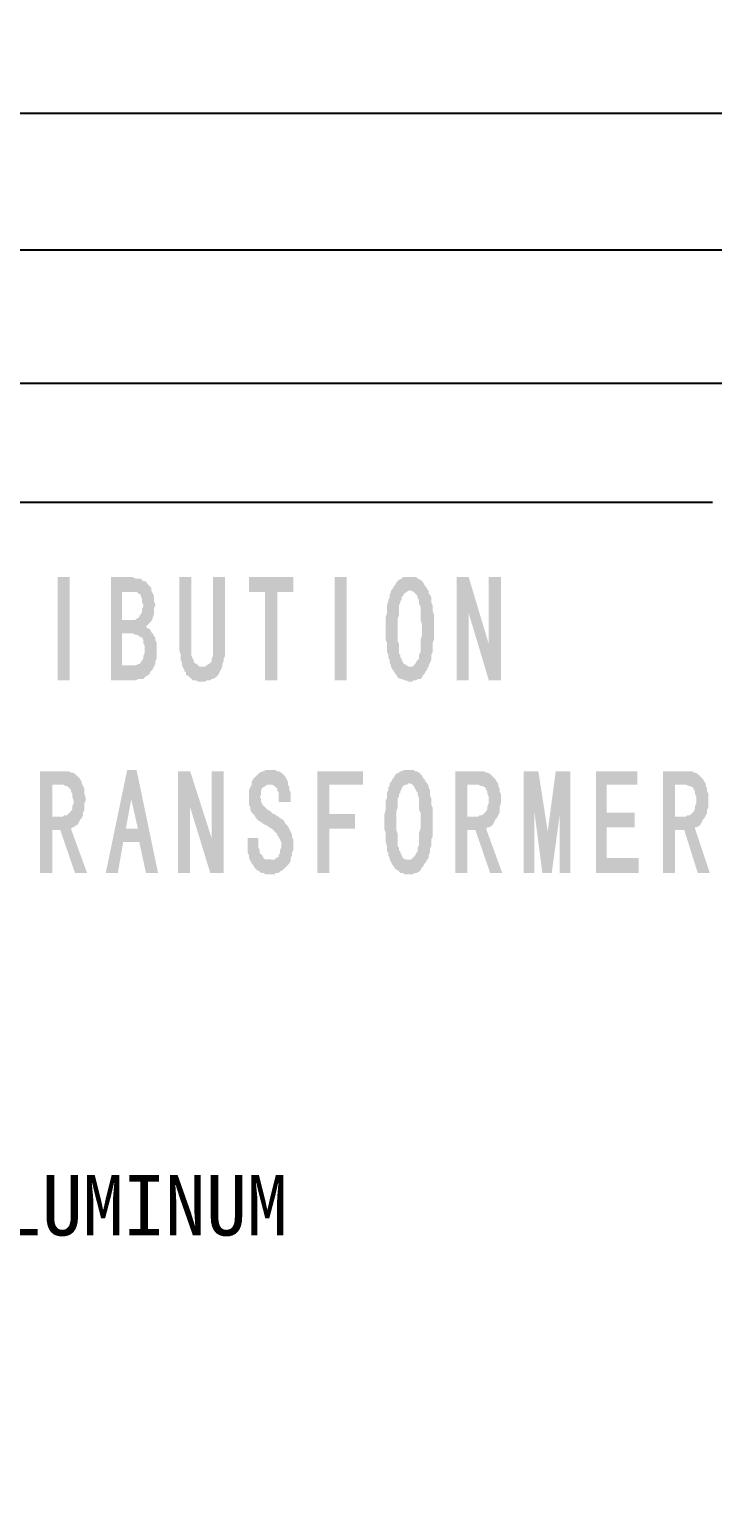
# Model space of a CAD drawing. Header units: millimetres. Extents: x 226184 to 236274, y -181921 to -175474.
# Drawn here: x 236204.3 to 236232.9, y -181284.4 to -181222.7 of the extents above; entities that cross this region are included whole.
import ezdxf

# ---------------------------------------------------------------- set-up
doc = ezdxf.new("R2010")
doc.units = ezdxf.units.MM
doc.header["$LTSCALE"] = 13
doc.layers.add('2', color=3, linetype='Continuous')
doc.layers.add('PDF_Geometry', color=7, linetype='Continuous')
doc.styles.add('PDF FangSong', font='simfang.ttf')
doc.styles.get("Standard").update_dxf_attribs({"font": 'gbenor.shx', "bigfont": 'gbcbig.shx'})
doc.dimstyles.new('ISO-25', dxfattribs={"dimtxt": 2.5, "dimasz": 2.5, "dimexe": 1.25, "dimexo": 0.625, "dimtad": 1, "dimtxsty": 'Standard', "dimcen": 2.5, "dimadec": 0, "dimazin": 0, "dimtfac": 1, "dimtmove": 0, "dimatfit": 3, "dimfxl": 1, "dimarcsym": 0})

# ---------------------------------------------------------------- blocks, each defined once
blk = doc.blocks.new('*D215')
at = {"layer": '2', "color": 0, "linetype": 'Continuous', "lineweight": -2}
for p, q in [((236099.901, -181239.328), (236099.901, -181230.697)), ((236239.869, -181239.328), (236239.869, -181230.697)), ((236102.401, -181231.947), (236237.369, -181231.947))]:
    blk.add_line(p, q, dxfattribs=at)
at = {"layer": '2', "color": 0, "linetype": 'Continuous'}
for points in [[(236102.401, -181231.531), (236102.401, -181232.364), (236099.901, -181231.947)], [(236237.369, -181231.531), (236237.369, -181232.364), (236239.869, -181231.947)]]:
    blk.add_solid(points, dxfattribs=at)
at = {"layer": 'Defpoints', "color": 0, "linetype": 'Continuous'}
for p in [(236239.869, -181231.947), (236099.901, -181239.953), (236239.869, -181239.953)]:
    blk.add_point(p, dxfattribs=at)
at = {"layer": '2', "color": 0, "linetype": 'Continuous', "insert": (236169.885, -181230.072), "char_height": 2.5, "attachment_point": 5}
blk.add_mtext('140', dxfattribs=at)
blk = doc.blocks.new('*D216')
at = {"layer": '2', "color": 0, "linetype": 'Continuous', "lineweight": -2}
for p, q in [((236094.902, -181236.913), (236094.902, -181224.957)), ((236244.924, -181236.913), (236244.924, -181224.957)), ((236097.402, -181226.207), (236242.424, -181226.207))]:
    blk.add_line(p, q, dxfattribs=at)
at = {"layer": '2', "color": 0, "linetype": 'Continuous'}
for points in [[(236097.402, -181225.791), (236097.402, -181226.624), (236094.902, -181226.207)], [(236242.424, -181225.791), (236242.424, -181226.624), (236244.924, -181226.207)]]:
    blk.add_solid(points, dxfattribs=at)
at = {"layer": 'Defpoints', "color": 0, "linetype": 'Continuous'}
for p in [(236244.924, -181226.207), (236094.902, -181237.538), (236244.924, -181237.538)]:
    blk.add_point(p, dxfattribs=at)
at = {"layer": '2', "color": 0, "linetype": 'Continuous', "insert": (236169.913, -181224.332), "char_height": 2.5, "attachment_point": 5}
blk.add_mtext('150', dxfattribs=at)

msp = doc.modelspace()

# ---------------------------------------------------------------- hatches: boundary and pattern name
at = {"layer": '2', "linetype": 'Continuous', "transparency": 33554559}
for points in [[(236205.944, -181250.007), (236205.438, -181250.007), (236205.438, -181245.682), (236205.944, -181245.682)], [(236208.584, -181245.682), (236207.685, -181245.682), (236207.685, -181250.007), (236208.584, -181250.007), (236208.64, -181250.007), (236208.752, -181250.007), (236208.808, -181249.951), (236208.921, -181249.951), (236209.033, -181249.951), (236209.089, -181249.895), (236209.145, -181249.839), (236209.258, -181249.783), (236209.314, -181249.726), (236209.314, -181249.67), (236209.37, -181249.614), (236209.426, -181249.558), (236209.482, -181249.446), (236208.134, -181249.389), (236208.134, -181248.041), (236208.584, -181248.041), (236209.426, -181248.041), (236209.37, -181247.985), (236209.314, -181247.873), (236209.202, -181247.817), (236209.145, -181247.761), (236209.089, -181247.761), (236209.145, -181247.761), (236209.202, -181247.704), (236209.258, -181247.648), (236209.37, -181247.536), (236208.134, -181247.48), (236208.134, -181246.3), (236208.64, -181246.3), (236209.37, -181246.244), (236209.37, -181246.132), (236209.314, -181246.076), (236209.258, -181246.019), (236209.202, -181245.963), (236209.145, -181245.851), (236209.033, -181245.851), (236208.977, -181245.795), (236208.921, -181245.739), (236208.808, -181245.739), (236208.696, -181245.739)], [(236209.37, -181246.244), (236208.64, -181246.3), (236208.752, -181246.3), (236208.808, -181246.356), (236208.921, -181246.413), (236208.921, -181246.469), (236208.977, -181246.581), (236208.977, -181246.693), (236209.033, -181246.862), (236209.033, -181246.918), (236208.977, -181247.03), (236208.977, -181247.143), (236208.921, -181247.255), (236208.865, -181247.311), (236208.865, -181247.367), (236208.752, -181247.424), (236208.696, -181247.48), (236208.584, -181247.48), (236208.134, -181247.48), (236209.37, -181247.536), (236209.426, -181247.424), (236209.426, -181247.367), (236209.482, -181247.255), (236209.482, -181247.143), (236209.482, -181246.974), (236209.539, -181246.862), (236209.539, -181246.806), (236209.482, -181246.693), (236209.482, -181246.581), (236209.482, -181246.469), (236209.426, -181246.356)], [(236211.055, -181245.682), (236210.55, -181245.682), (236210.55, -181248.715), (236210.55, -181248.772), (236210.606, -181248.94), (236210.606, -181249.052), (236210.606, -181249.165), (236210.662, -181249.277), (236210.662, -181249.389), (236210.718, -181249.502), (236210.774, -181249.614), (236210.774, -181249.67), (236210.83, -181249.67), (236210.83, -181249.783), (236210.943, -181249.839), (236210.999, -181249.895), (236211.055, -181249.951), (236211.111, -181250.007), (236211.224, -181250.007), (236211.336, -181250.063), (236211.392, -181250.063), (236211.504, -181250.063), (236211.617, -181250.063), (236211.729, -181250.007), (236211.841, -181250.007), (236211.898, -181249.951), (236211.954, -181249.951), (236212.066, -181249.895), (236212.122, -181249.839), (236212.178, -181249.783), (236212.235, -181249.67), (236212.291, -181249.558), (236212.347, -181249.446), (236211.504, -181249.446), (236211.392, -181249.446), (236211.336, -181249.389), (236211.28, -181249.333), (236211.167, -181249.277), (236211.167, -181249.221), (236211.111, -181249.109), (236211.055, -181248.996), (236211.055, -181248.884), (236211.055, -181248.715)], [(236212.459, -181245.682), (236211.954, -181245.682), (236211.954, -181248.715), (236211.954, -181248.884), (236211.954, -181248.996), (236211.898, -181249.109), (236211.898, -181249.221), (236211.841, -181249.277), (236211.785, -181249.333), (236211.673, -181249.389), (236211.617, -181249.446), (236211.504, -181249.446), (236212.347, -181249.446), (236212.347, -181249.333), (236212.403, -181249.221), (236212.403, -181249.109), (236212.459, -181248.996), (236212.459, -181248.828), (236212.459, -181248.715)], [(236215.324, -181245.682), (236213.47, -181245.682), (236213.47, -181246.3), (236214.144, -181246.3), (236214.144, -181250.007), (236214.65, -181250.007), (236214.65, -181246.3), (236215.324, -181246.3)], [(236217.57, -181250.007), (236217.065, -181250.007), (236217.065, -181245.682), (236217.57, -181245.682)], [(236219.424, -181246.244), (236219.424, -181246.3), (236219.368, -181246.413), (236219.368, -181246.525), (236219.312, -181246.637), (236219.312, -181246.693), (236219.255, -181246.862), (236219.255, -181246.974), (236219.255, -181247.087), (236219.255, -181247.199), (236219.199, -181247.367), (236219.199, -181247.536), (236219.199, -181247.704), (236219.199, -181247.817), (236219.199, -181247.873), (236219.199, -181247.985), (236219.199, -181248.154), (236219.199, -181248.322), (236219.255, -181248.435), (236219.255, -181248.603), (236219.255, -181248.715), (236219.255, -181248.828), (236219.312, -181248.94), (236219.312, -181249.052), (236219.368, -181249.165), (236219.368, -181249.277), (236219.424, -181249.389), (236219.424, -181249.446), (236219.48, -181249.558), (236219.536, -181249.614), (236219.592, -181249.726), (236219.649, -181249.783), (236219.705, -181249.895), (236219.817, -181249.951), (236219.873, -181249.951), (236219.986, -181250.007), (236220.042, -181250.007), (236220.154, -181250.063), (236220.21, -181250.063), (236220.323, -181250.063), (236220.379, -181250.007), (236220.491, -181250.007), (236220.547, -181249.951), (236220.66, -181249.951), (236220.716, -181249.895), (236220.772, -181249.783), (236220.828, -181249.726), (236220.884, -181249.614), (236220.94, -181249.558), (236220.94, -181249.502), (236220.21, -181249.446), (236220.154, -181249.446), (236220.098, -181249.389), (236219.986, -181249.333), (236219.929, -181249.277), (236219.873, -181249.165), (236219.873, -181249.109), (236219.817, -181249.052), (236219.817, -181248.94), (236219.761, -181248.884), (236219.761, -181248.772), (236219.761, -181248.603), (236219.761, -181248.491), (236219.705, -181248.378), (236219.705, -181248.21), (236219.705, -181248.041), (236219.705, -181247.817), (236219.705, -181247.704), (236219.705, -181247.536), (236219.705, -181247.424), (236219.761, -181247.255), (236219.761, -181247.087), (236219.761, -181246.974), (236219.761, -181246.862), (236219.817, -181246.75), (236219.817, -181246.693), (236219.873, -181246.637), (236219.873, -181246.525), (236219.929, -181246.469), (236219.986, -181246.356), (236220.098, -181246.3), (236220.154, -181246.244), (236220.21, -181246.244)], [(236220.21, -181245.682), (236220.098, -181245.682), (236220.042, -181245.682), (236219.929, -181245.682), (236219.873, -181245.739), (236219.761, -181245.795), (236219.705, -181245.851), (236219.649, -181245.907), (236219.592, -181246.019), (236219.536, -181246.076), (236219.48, -181246.188), (236219.424, -181246.244), (236220.21, -181246.244), (236220.266, -181246.244), (236220.379, -181246.3), (236220.435, -181246.356), (236220.491, -181246.413), (236220.547, -181246.525), (236220.547, -181246.581), (236220.603, -181246.637), (236220.603, -181246.749), (236220.603, -181246.806), (236220.66, -181246.918), (236220.66, -181247.03), (236220.66, -181247.199), (236220.66, -181247.311), (236220.66, -181247.48), (236220.716, -181247.648), (236220.716, -181247.817), (236220.716, -181247.985), (236220.716, -181248.154), (236220.66, -181248.322), (236220.66, -181248.491), (236220.66, -181248.603), (236220.66, -181248.715), (236220.66, -181248.828), (236220.603, -181248.94), (236220.603, -181248.996), (236220.603, -181249.109), (236220.547, -181249.165), (236220.491, -181249.221), (236220.435, -181249.333), (236220.379, -181249.389), (236220.323, -181249.446), (236220.21, -181249.446), (236220.94, -181249.502), (236220.997, -181249.446), (236220.997, -181249.389), (236221.053, -181249.277), (236221.109, -181249.165), (236221.109, -181249.052), (236221.109, -181248.94), (236221.165, -181248.828), (236221.165, -181248.715), (236221.165, -181248.603), (236221.165, -181248.435), (236221.221, -181248.322), (236221.221, -181248.154), (236221.221, -181247.985), (236221.221, -181247.817), (236221.221, -181247.704), (236221.221, -181247.536), (236221.221, -181247.367), (236221.221, -181247.255), (236221.165, -181247.087), (236221.165, -181246.974), (236221.165, -181246.862), (236221.109, -181246.749), (236221.109, -181246.637), (236221.109, -181246.525), (236221.053, -181246.413), (236220.997, -181246.356), (236220.997, -181246.244), (236220.94, -181246.188), (236220.884, -181246.076), (236220.828, -181246.019), (236220.772, -181245.907), (236220.716, -181245.851), (236220.66, -181245.795), (236220.547, -181245.739), (236220.491, -181245.682), (236220.379, -181245.682), (236220.323, -181245.682)], [(236222.682, -181245.682), (236222.176, -181245.682), (236222.176, -181250.007), (236222.682, -181250.007), (236222.682, -181247.199)], [(236222.682, -181245.682), (236222.682, -181247.199), (236223.524, -181250.007), (236223.524, -181248.491)], [(236224.03, -181245.682), (236223.524, -181245.682), (236223.524, -181248.491), (236223.524, -181250.007), (236224.03, -181250.007)], [(236209.426, -181248.041), (236208.584, -181248.041), (236208.696, -181248.098), (236208.752, -181248.098), (236208.865, -181248.154), (236208.921, -181248.21), (236208.977, -181248.21), (236209.033, -181248.322), (236209.033, -181248.435), (236209.089, -181248.547), (236209.089, -181248.715), (236209.089, -181248.884), (236209.033, -181248.996), (236209.033, -181249.109), (236208.977, -181249.165), (236208.921, -181249.277), (236208.865, -181249.333), (236208.808, -181249.333), (236208.696, -181249.389), (236208.584, -181249.389), (236208.528, -181249.389), (236208.134, -181249.389), (236209.482, -181249.446), (236209.539, -181249.333), (236209.539, -181249.221), (236209.595, -181249.109), (236209.595, -181248.996), (236209.595, -181248.828), (236209.595, -181248.715), (236209.595, -181248.603), (236209.595, -181248.435), (236209.539, -181248.322), (236209.539, -181248.21), (236209.482, -181248.154)], [(236205.607, -181253.826), (236204.708, -181253.826), (236204.708, -181258.095), (236205.214, -181258.095), (236205.214, -181256.298), (236205.551, -181256.298), (236206, -181256.242), (236206.056, -181256.185), (236206.112, -181256.185), (236206.169, -181256.129), (236206.281, -181256.073), (236206.337, -181255.961), (236206.393, -181255.848), (236206.449, -181255.792), (236205.214, -181255.736), (236205.214, -181254.388), (236205.551, -181254.388), (236206.449, -181254.332), (236206.449, -181254.276), (236206.393, -181254.163), (236206.337, -181254.107), (236206.281, -181254.051), (236206.225, -181253.995), (236206.169, -181253.939), (236206.056, -181253.883), (236206, -181253.883), (236205.888, -181253.826), (236205.832, -181253.826), (236205.719, -181253.826)], [(236208.752, -181253.77), (236208.359, -181253.77), (236207.46, -181258.095), (236207.966, -181258.095), (236208.191, -181256.803), (236208.865, -181256.803), (236208.303, -181256.242), (236208.528, -181255.006)], [(236208.752, -181253.77), (236208.528, -181255.006), (236208.808, -181256.242), (236208.303, -181256.242), (236208.865, -181256.803), (236209.145, -181258.095), (236209.651, -181258.095)], [(236210.999, -181253.826), (236210.493, -181253.826), (236210.493, -181258.095), (236210.999, -181258.095), (236210.999, -181255.343)], [(236210.999, -181253.826), (236210.999, -181255.343), (236211.841, -181258.095), (236211.898, -181256.635)], [(236212.403, -181253.826), (236211.898, -181253.826), (236211.898, -181256.635), (236211.841, -181258.095), (236212.403, -181258.095)], [(236214.369, -181253.77), (236214.257, -181253.77), (236214.2, -181253.77), (236214.088, -181253.826), (236214.032, -181253.826), (236213.92, -181253.883), (236213.863, -181253.939), (236213.807, -181253.995), (236213.695, -181254.107), (236213.639, -181254.163), (236213.583, -181254.276), (236213.583, -181254.388), (236214.369, -181254.388), (236214.425, -181254.388), (236214.537, -181254.444), (236214.594, -181254.5), (236214.65, -181254.557), (236214.65, -181254.613), (236214.706, -181254.725), (236214.706, -181254.838), (236214.706, -181254.95), (236214.706, -181255.118), (236215.211, -181255.118), (236215.211, -181255.062), (236215.211, -181254.95), (236215.211, -181254.838), (236215.211, -181254.725), (236215.155, -181254.613), (236215.155, -181254.5), (236215.099, -181254.388), (236215.099, -181254.276), (236215.043, -181254.163), (236214.987, -181254.051), (236214.931, -181253.995), (236214.874, -181253.939), (236214.818, -181253.883), (236214.706, -181253.826), (236214.65, -181253.826), (236214.537, -181253.77), (236214.425, -181253.77)], [(236218.244, -181253.826), (236216.335, -181253.826), (236216.335, -181258.095), (236216.84, -181258.095), (236216.84, -181256.242), (236217.907, -181256.242), (236217.907, -181255.624), (236216.84, -181255.624), (236216.84, -181254.388), (236218.244, -181254.388)], [(236220.154, -181253.77), (236220.042, -181253.77), (236219.986, -181253.77), (236219.873, -181253.826), (236219.817, -181253.826), (236219.761, -181253.883), (236219.649, -181253.939), (236219.592, -181253.995), (236219.536, -181254.107), (236219.48, -181254.163), (236219.424, -181254.276), (236219.368, -181254.332), (236220.154, -181254.332), (236220.21, -181254.332), (236220.323, -181254.388), (236220.379, -181254.444), (236220.435, -181254.557), (236220.491, -181254.669), (236220.547, -181254.725), (236220.547, -181254.838), (236220.603, -181254.95), (236220.603, -181255.062), (236220.603, -181255.174), (236220.603, -181255.287), (236220.603, -181255.455), (236220.66, -181255.568), (236220.66, -181255.736), (236220.66, -181255.961), (236220.66, -181256.073), (236220.66, -181256.242), (236220.603, -181256.41), (236220.603, -181256.579), (236220.603, -181256.691), (236220.603, -181256.803), (236220.603, -181256.916), (236220.547, -181257.028), (236220.547, -181257.14), (236220.547, -181257.197), (236220.491, -181257.253), (236220.435, -181257.365), (236220.379, -181257.421), (236220.323, -181257.477), (236220.266, -181257.534), (236220.154, -181257.534), (236220.884, -181257.646), (236220.94, -181257.534), (236220.997, -181257.477), (236220.997, -181257.365), (236221.053, -181257.253), (236221.053, -181257.197), (236221.053, -181257.084), (236221.109, -181256.972), (236221.109, -181256.803), (236221.109, -181256.691), (236221.165, -181256.579), (236221.165, -181256.41), (236221.165, -181256.242), (236221.165, -181256.129), (236221.165, -181255.961), (236221.165, -181255.792), (236221.165, -181255.624), (236221.165, -181255.511), (236221.165, -181255.343), (236221.109, -181255.231), (236221.109, -181255.062), (236221.109, -181254.95), (236221.053, -181254.838), (236221.053, -181254.725), (236221.053, -181254.613), (236220.997, -181254.5), (236220.997, -181254.444), (236220.94, -181254.332), (236220.884, -181254.276), (236220.828, -181254.163), (236220.772, -181254.107), (236220.716, -181253.995), (236220.66, -181253.939), (236220.603, -181253.883), (236220.491, -181253.826), (236220.435, -181253.826), (236220.379, -181253.77), (236220.266, -181253.77)], [(236223.019, -181253.826), (236222.12, -181253.826), (236222.12, -181258.095), (236222.625, -181258.095), (236222.625, -181256.298), (236222.962, -181256.298), (236223.412, -181256.242), (236223.468, -181256.185), (236223.524, -181256.185), (236223.636, -181256.129), (236223.693, -181256.073), (236223.749, -181255.961), (236223.805, -181255.848), (236223.861, -181255.792), (236222.625, -181255.736), (236222.625, -181254.388), (236222.962, -181254.388), (236223.917, -181254.332), (236223.861, -181254.276), (236223.805, -181254.163), (236223.749, -181254.107), (236223.693, -181254.051), (236223.636, -181253.995), (236223.58, -181253.939), (236223.468, -181253.883), (236223.412, -181253.883), (236223.299, -181253.826), (236223.243, -181253.826), (236223.131, -181253.826)], [(236225.602, -181253.826), (236224.984, -181253.826), (236224.984, -181258.095), (236225.434, -181258.095), (236225.434, -181255.511)], [(236225.602, -181253.826), (236225.434, -181255.511), (236225.771, -181258.095), (236225.995, -181256.354)], [(236226.95, -181253.826), (236226.332, -181253.826), (236225.995, -181256.354), (236225.771, -181258.095), (236226.164, -181258.095), (236226.501, -181255.624)], [(236226.95, -181253.826), (236226.501, -181255.624), (236226.501, -181258.095), (236226.95, -181258.095)], [(236229.759, -181253.826), (236228.017, -181253.826), (236228.017, -181258.095), (236229.815, -181258.095), (236229.815, -181257.477), (236228.467, -181257.477), (236228.467, -181256.185), (236229.646, -181256.185), (236229.646, -181255.568), (236228.467, -181255.568), (236228.467, -181254.388), (236229.759, -181254.388)], [(236231.724, -181253.826), (236230.826, -181253.826), (236230.826, -181258.095), (236231.331, -181258.095), (236231.331, -181256.298), (236231.724, -181256.298), (236232.174, -181256.242), (236232.174, -181256.185), (236232.23, -181256.185), (236232.342, -181256.129), (236232.398, -181256.073), (236232.455, -181255.961), (236232.511, -181255.848), (236232.567, -181255.792), (236231.331, -181255.736), (236231.331, -181254.388), (236231.668, -181254.388), (236232.623, -181254.332), (236232.567, -181254.276), (236232.511, -181254.163), (236232.455, -181254.107), (236232.398, -181254.051), (236232.342, -181253.995), (236232.286, -181253.939), (236232.174, -181253.883), (236232.118, -181253.883), (236232.061, -181253.826), (236231.949, -181253.826), (236231.837, -181253.826)], [(236206.449, -181254.332), (236205.551, -181254.388), (236205.663, -181254.388), (236205.775, -181254.444), (236205.832, -181254.444), (236205.888, -181254.501), (236205.944, -181254.557), (236206, -181254.613), (236206, -181254.669), (236206.056, -181254.781), (236206.056, -181254.894), (236206.112, -181255.062), (236206.112, -181255.175), (236206.056, -181255.287), (236206.056, -181255.399), (236206, -181255.512), (236205.944, -181255.568), (236205.888, -181255.624), (236205.832, -181255.68), (236205.719, -181255.68), (236205.663, -181255.736), (236205.214, -181255.736), (236206.449, -181255.792), (236206.506, -181255.68), (236206.506, -181255.568), (236206.562, -181255.455), (236206.562, -181255.343), (236206.562, -181255.175), (236206.618, -181255.062), (236206.618, -181254.95), (236206.562, -181254.781), (236206.562, -181254.669), (236206.562, -181254.557), (236206.506, -181254.444)], [(236213.583, -181254.388), (236213.526, -181254.501), (236213.47, -181254.613), (236213.47, -181254.725), (236213.47, -181254.838), (236213.47, -181254.95), (236213.47, -181255.118), (236213.47, -181255.231), (236213.526, -181255.343), (236213.526, -181255.455), (236213.583, -181255.568), (236213.639, -181255.624), (236213.695, -181255.68), (236213.751, -181255.792), (236213.807, -181255.849), (236213.863, -181255.905), (236213.976, -181255.961), (236214.032, -181256.017), (236214.144, -181256.073), (236214.257, -181256.129), (236214.313, -181256.186), (236214.425, -181256.242), (236214.481, -181256.298), (236214.537, -181256.354), (236214.65, -181256.466), (236214.65, -181256.523), (236214.706, -181256.579), (236214.762, -181256.691), (236214.818, -181256.803), (236214.818, -181256.916), (236214.818, -181257.028), (236214.762, -181257.14), (236214.762, -181257.253), (236214.706, -181257.365), (236214.706, -181257.421), (236214.594, -181257.477), (236214.537, -181257.534), (236214.425, -181257.534), (236214.369, -181257.534), (236215.211, -181257.59), (236215.211, -181257.477), (236215.268, -181257.365), (236215.268, -181257.253), (236215.324, -181257.14), (236215.324, -181256.972), (236215.324, -181256.86), (236215.324, -181256.803), (236215.324, -181256.691), (236215.268, -181256.579), (236215.268, -181256.466), (236215.211, -181256.354), (236215.155, -181256.242), (236215.099, -181256.129), (236215.043, -181256.073), (236214.987, -181256.017), (236214.931, -181255.905), (236214.874, -181255.849), (236214.762, -181255.792), (236214.706, -181255.736), (236214.594, -181255.68), (236214.537, -181255.624), (236214.481, -181255.624), (236214.369, -181255.512), (236214.257, -181255.455), (236214.2, -181255.399), (236214.144, -181255.343), (236214.088, -181255.287), (236214.032, -181255.231), (236213.976, -181255.118), (236213.976, -181255.006), (236213.92, -181254.894), (236213.976, -181254.838), (236213.976, -181254.725), (236213.976, -181254.613), (236214.032, -181254.501), (236214.088, -181254.501), (236214.144, -181254.444), (236214.257, -181254.388), (236214.369, -181254.388)], [(236219.368, -181254.332), (236219.368, -181254.444), (236219.312, -181254.501), (236219.312, -181254.613), (236219.255, -181254.725), (236219.255, -181254.838), (236219.255, -181254.95), (236219.199, -181255.062), (236219.199, -181255.175), (236219.199, -181255.343), (236219.199, -181255.455), (236219.143, -181255.624), (236219.143, -181255.792), (236219.143, -181255.961), (236219.143, -181256.129), (236219.143, -181256.242), (236219.199, -181256.41), (236219.199, -181256.579), (236219.199, -181256.691), (236219.199, -181256.803), (236219.255, -181256.972), (236219.255, -181257.084), (236219.255, -181257.197), (236219.312, -181257.253), (236219.312, -181257.365), (236219.368, -181257.477), (236219.368, -181257.534), (236219.424, -181257.646), (236219.48, -181257.758), (236219.536, -181257.814), (236219.592, -181257.927), (236219.705, -181257.983), (236219.761, -181258.039), (236219.817, -181258.095), (236219.929, -181258.095), (236219.986, -181258.151), (236220.098, -181258.151), (236220.154, -181258.151), (236220.266, -181258.151), (236220.323, -181258.151), (236220.435, -181258.095), (236220.491, -181258.095), (236220.603, -181258.039), (236220.66, -181257.983), (236220.716, -181257.871), (236220.772, -181257.814), (236220.828, -181257.702), (236220.884, -181257.646), (236220.154, -181257.534), (236220.098, -181257.534), (236220.042, -181257.534), (236219.929, -181257.477), (236219.873, -181257.365), (236219.817, -181257.253), (236219.817, -181257.197), (236219.761, -181257.14), (236219.761, -181257.028), (236219.705, -181256.972), (236219.705, -181256.86), (236219.705, -181256.747), (236219.705, -181256.579), (236219.705, -181256.466), (236219.649, -181256.298), (236219.649, -181256.129), (236219.649, -181255.961), (236219.649, -181255.849), (236219.649, -181255.68), (236219.649, -181255.512), (236219.705, -181255.343), (236219.705, -181255.231), (236219.705, -181255.062), (236219.705, -181254.95), (236219.761, -181254.894), (236219.761, -181254.781), (236219.817, -181254.725), (236219.817, -181254.669), (236219.873, -181254.557), (236219.929, -181254.444), (236220.042, -181254.388), (236220.098, -181254.388), (236220.154, -181254.332)], [(236223.917, -181254.332), (236222.962, -181254.388), (236223.075, -181254.388), (236223.187, -181254.444), (236223.243, -181254.444), (236223.356, -181254.501), (236223.412, -181254.557), (236223.412, -181254.613), (236223.468, -181254.669), (236223.468, -181254.781), (236223.524, -181254.894), (236223.524, -181255.062), (236223.524, -181255.175), (236223.468, -181255.287), (236223.468, -181255.399), (236223.412, -181255.512), (236223.356, -181255.568), (236223.299, -181255.624), (236223.243, -181255.68), (236223.131, -181255.68), (236223.075, -181255.736), (236222.625, -181255.736), (236223.861, -181255.792), (236223.917, -181255.68), (236223.973, -181255.568), (236223.973, -181255.455), (236223.973, -181255.343), (236224.03, -181255.175), (236224.03, -181255.062), (236224.03, -181254.95), (236224.03, -181254.781), (236223.973, -181254.669), (236223.973, -181254.557), (236223.917, -181254.444)], [(236232.623, -181254.332), (236231.668, -181254.388), (236231.781, -181254.388), (236231.893, -181254.444), (236231.949, -181254.444), (236232.061, -181254.501), (236232.118, -181254.557), (236232.118, -181254.613), (236232.174, -181254.669), (236232.174, -181254.781), (236232.23, -181254.894), (236232.23, -181255.062), (236232.23, -181255.175), (236232.174, -181255.287), (236232.174, -181255.399), (236232.118, -181255.512), (236232.061, -181255.568), (236232.005, -181255.624), (236231.949, -181255.68), (236231.837, -181255.68), (236231.781, -181255.736), (236231.331, -181255.736), (236232.567, -181255.792), (236232.623, -181255.68), (236232.679, -181255.568), (236232.679, -181255.455), (236232.735, -181255.343), (236232.735, -181255.175), (236232.735, -181255.062), (236232.735, -181254.95), (236232.735, -181254.781), (236232.679, -181254.669), (236232.679, -181254.557), (236232.623, -181254.444)], [(236206, -181256.242), (236205.551, -181256.298), (236206.169, -181258.095), (236206.674, -181258.095)], [(236213.863, -181256.635), (236213.414, -181256.635), (236213.414, -181256.859), (236213.414, -181257.028), (236213.414, -181257.14), (236213.414, -181257.253), (236213.47, -181257.365), (236213.47, -181257.477), (236213.526, -181257.59), (236213.583, -181257.702), (236213.639, -181257.758), (236213.695, -181257.87), (236213.751, -181257.927), (236213.807, -181257.983), (236213.92, -181258.039), (236213.976, -181258.095), (236214.088, -181258.095), (236214.144, -181258.151), (236214.257, -181258.151), (236214.369, -181258.151), (236214.425, -181258.151), (236214.537, -181258.151), (236214.594, -181258.095), (236214.706, -181258.095), (236214.762, -181258.039), (236214.874, -181257.983), (236214.931, -181257.927), (236214.987, -181257.87), (236215.043, -181257.814), (236215.099, -181257.758), (236215.155, -181257.702), (236215.211, -181257.59), (236214.369, -181257.533), (236214.313, -181257.533), (236214.257, -181257.533), (236214.144, -181257.533), (236214.088, -181257.477), (236214.032, -181257.365), (236213.976, -181257.309), (236213.92, -181257.253), (236213.92, -181257.14), (236213.863, -181257.028), (236213.863, -181256.859)], [(236223.412, -181256.242), (236222.962, -181256.298), (236223.58, -181258.095), (236224.086, -181258.095)], [(236232.174, -181256.242), (236231.724, -181256.298), (236232.286, -181258.095), (236232.792, -181258.095)]]:
    msp.add_hatch(color=256, dxfattribs=at).paths.add_polyline_path(points)

# ---------------------------------------------------------------- linework, layer by layer
at = {"layer": 'PDF_Geometry', "lineweight": 25}
for points in [[(236094.902, -181237.538), (236244.924, -181237.538), (236244.924, -181412.553), (236094.902, -181412.553), (236094.902, -181237.538)], [(236106.866, -181242.537), (236232.904, -181242.537)]]:
    msp.add_lwpolyline(points, dxfattribs=at)

# ---------------------------------------------------------------- texts
at = {"layer": '2', "linetype": 'Continuous', "insert": (236166.903, -181273.354), "char_height": 2.53409, "attachment_point": 7, "style": 'PDF FangSong'}
msp.add_mtext('\\W0.998476;CONDUCTOR MATERIAL: ALUMINUM', dxfattribs=at)

# ---------------------------------------------------------------- dimensions: what is measured, and where the dimension line sits
at = {"layer": '2', "linetype": 'Continuous'}
for base, p1, p2, picture, middle in [((236244.924, -181226.207), (236094.902, -181237.538), (236244.924, -181237.538), '*D216', (236169.913, -181224.332)), ((236239.869, -181231.947), (236099.901, -181239.953), (236239.869, -181239.953), '*D215', (236169.885, -181230.072))]:
    dim = msp.add_linear_dim(base=base, p1=p1, p2=p2, dimstyle='ISO-25', override={"dimdec": 0}, dxfattribs=at)
    dim.commit()
    dim.dimension.update_dxf_attribs({"geometry": picture, "text_midpoint": middle})

doc.saveas('drawing.dxf')
